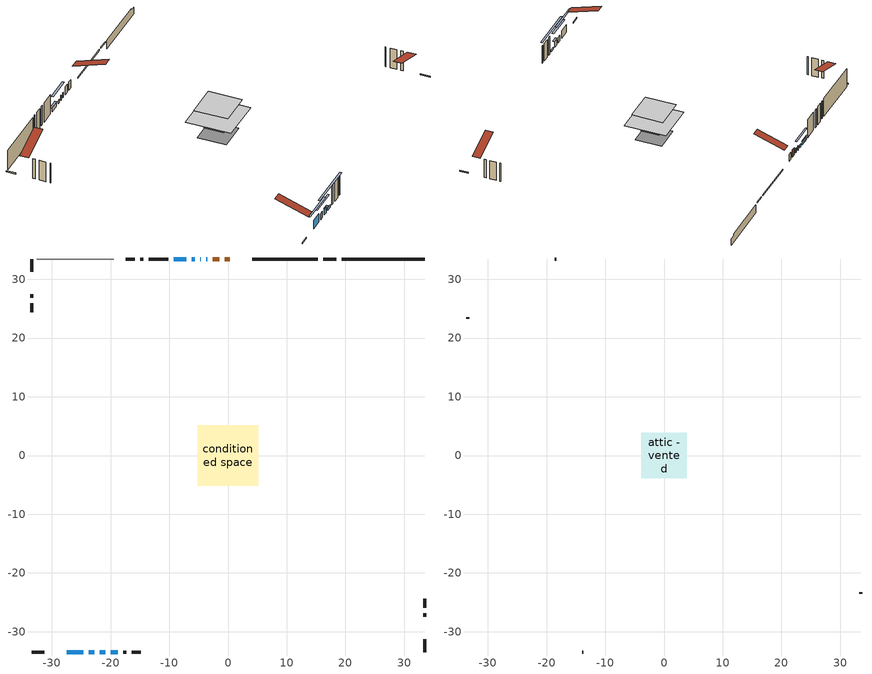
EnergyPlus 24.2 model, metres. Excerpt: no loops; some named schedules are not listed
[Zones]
conditioned space
 floor othersidecoefficients (Floor1 construction): -2.26,-2.26 -2.26,2.26 2.26,2.26 2.26,-2.26 z0.3
 floor adiabatic (AdiabaticFloorConstruction): -5.14,-5.14 -5.14,5.14 5.14,5.14 5.14,-5.14 z2.74
 floor foundation (Slab1 construction): -3.26,-3.26 -3.26,3.26 3.26,3.26 3.26,-3.26 z-1.83
 wall outside (RimJoist1 construction): 18.4,33.45 16.2,33.45 / -33.45,-33.45 -31.25,-33.45 / -33.45,33.45 -33.45,31.25 / 33.45,-33.45 33.45,-31.25 z0.3:0.6
 wall outside (AdiabaticWallConstruction 1): -1.52,33.45 -2.58,33.45 z0.3:2.33
 wall outside (AdiabaticWallConstruction): -3.5,33.45 -3.71,33.45 / -4.63,33.45 -4.7,33.45 z0.3:1.52; -27.41,-33.45 -24.67,-33.45 z0.3:2.38; -5.62,33.45 -6.16,33.45 / -7.09,33.45 -9.28,33.45 z0.3:1.14; -23.74,-33.45 -22.77,-33.45 / -21.85,-33.45 -20.88,-33.45 z0.3:1.77; -19.95,-33.45 -18.78,-33.45 z0.3:0.89
 wall outside (Wall2 construction): -14.44,33.45 -14.97,33.45 / -17.86,-33.45 -17.33,-33.45 / -33.45,27.41 -33.45,26.88 / 33.45,-27.41 33.45,-26.88 z0.3:5.18
 wall outside (Wall3 construction): -15.9,33.45 -17.43,33.45 / -16.4,-33.45 -14.87,-33.45 / -33.45,25.95 -33.45,24.42 / 33.45,-25.95 33.45,-24.42 z0.3:5.18
 wall foundation (FoundationWall1 construction): 19.33,33.45,-1.83 19.33,33.45,0.3 32.04,33.45,0.3 32.04,33.45,-0.18 33.45,33.45,-0.18 33.45,33.45,-1.83
 wall othersidecoefficients (RimJoist2 construction): 15.27,33.45 4.12,33.45 z0.3:0.6
 wall othersidecoefficients (AdiabaticWallConstruction 1): 0.28,33.45 -0.59,33.45 z0.3:2.33
 wall othersidecoefficients (Wall1 construction): -10.2,33.45 -13.51,33.45 z0.3:5.18
 wall adiabatic (Wall5 construction): -19.49,33.45 -32.52,33.45 z0.3:5.18
 window (WindowConstruction 5): -3.51,33.45 -3.71,33.45 z0.3:1.52
 window (WindowConstruction 6): -4.63,33.45 -4.7,33.45 z0.3:1.52
 window (WindowConstruction): -27.41,-33.45 -24.67,-33.45 z0.3:2.38
 window (WindowConstruction 1): -5.63,33.45 -6.16,33.45 z0.3:1.14
 window (WindowConstruction 2): -7.09,33.45 -9.27,33.45 z0.3:1.14
 window (WindowConstruction 3): -23.74,-33.45 -22.78,-33.45 z0.3:1.77
 window (WindowConstruction 4): -21.85,-33.45 -20.88,-33.45 z0.3:1.77
 window (WindowConstruction 7): -19.95,-33.45 -18.78,-33.45 z0.3:0.89
 door inside (Door): 0.28,33.45 -0.59,33.45 z0.3:2.33
 door (Door 1): -1.52,33.45 -2.58,33.45 z0.3:2.33
 ceiling adiabatic (AdiabaticFloorConstruction): 5.14,-5.14 5.14,5.14 -5.14,5.14 -5.14,-5.14 z2.74
attic - vented
 floor to conditioned space (Floor2 construction Reversed): -3.85,-3.85 -3.85,3.85 3.85,3.85 3.85,-3.85 z5.18
 wall outside (Wall4 construction): -18.36,33.45 -18.56,33.45 / -13.94,-33.45 -13.73,-33.45 / -33.45,23.49 -33.45,23.29 / 33.45,-23.49 33.45,-23.29 z0.3:5.18
 roof outside (Roof1 construction): 1.21,33.45,5.18 1.21,25.94,7.68 3.19,25.94,7.68 3.19,33.45,5.18; -28.34,-33.45,5.18 -28.34,-25.94,7.68 -30.32,-25.94,7.68 -30.32,-33.45,5.18; -33.45,28.34,5.18 -25.94,28.34,7.68 -25.94,30.32,7.68 -33.45,30.32,5.18; 33.45,-28.34,5.18 25.94,-28.34,7.68 25.94,-30.32,7.68 33.45,-30.32,5.18
shading: -22.03,-33.45 -30.05,-33.45 -30.05,-33.86 -22.03,-33.86 z5.02; -8.8,33.45 -2.99,33.45 -2.99,33.86 -8.8,33.86 z3.78; -9.48,33.45 -6.89,33.45 -6.89,33.86 -9.48,33.86 z1.34; -20.14,-33.45 -26.38,-33.45 -26.38,-33.86 -20.14,-33.86 z4.41; -20.68,-33.45 -22.05,-33.45 -22.05,-33.86 -20.68,-33.86 z1.97; -13.7,-33.45 -25.03,-33.45 -25.03,-33.86 -13.7,-33.86 z5.97
[Building]
Building 1: Terrain=Suburbs
[Site:Location]
London AP_ON: Latitude {deg}=43.03; Longitude {deg}=-81.15; Time Zone {hr}=-5; Elevation {m}=278; Keep Site Location Information=Yes
[Site:GroundTemperature:Shallow]
3.98693, 1.93205, 1.76749, 2.74264, 6.6573, 10.5537, 13.9317, 16.0716, 16.2534, 14.513, 11.2211, 7.44421
[Site:WaterMainsTemperature]
Calculation Method=Schedule; Temperature Schedule=mains temperature schedule
[Material] Roughness=Rough; Thermal Absorptance=0.9
Name | Thickness {m} | Conductivity {W/m-K} | Density {kg/m3} | Specific Heat {J/kg-K} | Solar Absorptance | Visible Absorptance
asphalt or fiberglass shingles | 0.00635 | 0.162714 | 1121.4 | 1465.45 | 0.4 | 0.4
ceiling loosefill ins | 0.0846667 | 0.0480833 | 16.02 | 1046.75 | 0.7 | 0.7
ceiling stud and cavity | 0.1397 | 0.0945616 | 65.682 | 1177.47 | 0.7 | 0.7
concrete 4.0 in. | 0.1016 | 1.803125 | 2242.8 | 837.4 | 0.7 | 0.7
concrete 8.0 in. | 0.2032 | 1.803125 | 2242.8 | 837.4 | 0.7 | 0.7
door material | 0.04445 | 0.340671 | 512.64 | 1214.23 | 0.7 | 0.7
door material 1 | 0.04445 | 0.053851 | 512.64 | 1214.23 | 0.7 | 0.7
exterior vertical ins | 0.00873247 | 0.029427 | 32.04 | 1214.23 | 0.7 | 0.7
floor covering | 0.0127 | 0.0433444 | 54.468 | 1339.84 | 0.6 | 0.6
floor rigid ins; wall rigid ins | 0.512978 | 0.029427 | 32.04 | 1214.23 | 0.7 | 0.7
floor stud and cavity | 0.1397 | 0.0770344 | 92.3553 | 1139.71 | 0.7 | 0.7
floor stud and cavity 1 | 0.1397 | 1.75129 | 37.0049 | 1207.88 | 0.7 | 0.7
furniture material conditioned space 1 | 0.1524 | 0.115458 | 640.8 | 1214.23 | 0.6 | 0.6
gypsum board | 0.0127 | 0.160291 | 801 | 837.4 | 0.6 | 0.6
gypsum board 1 | 0.0127 | 0.160291 | 801 | 837.4 | 0.7 | 0.7
osb sheathing 0.5 in. | 0.0127 | 0.115458 | 512.64 | 1214.23 | 0.4 | 0.4
osb sheathing 0.5 in. 1 | 0.0127 | 0.115458 | 512.64 | 1214.23 | 0.7 | 0.7
osb sheathing 0.75 in. | 0.01905 | 0.115458 | 512.64 | 1214.23 | 0.7 | 0.7
osb sheathing 2.0 in. | 0.0508 | 0.115458 | 512.64 | 1214.23 | 0.7 | 0.7
rim joist rigid ins | 0.051816 | 0.029427 | 32.04 | 1214.23 | 0.7 | 0.7
rim joist stud and cavity | 0.0508 | 0.0297552 | 125.044 | 1163.47 | 0.6 | 0.6
rim joist stud and cavity 1 | 0.0508 | 0.157543 | 125.044 | 1163.47 | 0.6 | 0.6
wall stud and cavity | 0.1397 | 0.0796933 | 139.0536 | 1170.24 | 0.7 | 0.7
wall stud and cavity 1 | 0.1397 | 0.0876667 | 139.0536 | 1170.24 | 0.7 | 0.7
wall stud and cavity 2 | 0.1397 | 0.0967543 | 139.0536 | 1170.24 | 0.7 | 0.7
wall stud and cavity 3 | 0.0889 | 6.1454 | 50.32683 | 1063.81 | 0.6 | 0.6
wall stud and cavity 4 | 0.1397 | 0.0869419 | 139.0536 | 1170.24 | 0.7 | 0.7
wall stud and cavity 5 | 0.0889 | 0.380278 | 52.3479 | 1209.89 | 0.7 | 0.7
wall stud and cavity 6 | 0.0889 | 0.391764 | 83.0341 | 1211.67 | 0.7 | 0.7
wood siding | 0.0254 | 0.102417 | 544.68 | 1172.36 | 0.4 | 0.4
wood siding 1 | 0.00254 | 0.102417 | 544.68 | 1172.36 | 0.4 | 0.4
wood siding 2; wood siding 3; wood siding 4 | 0.0254 | 0.102417 | 544.68 | 1172.36 | 0.7 | 0.7
[WindowMaterial:SimpleGlazingSystem]
Name | U-Factor {W/m2-K} | Solar Heat Gain Coefficient
WindowMaterial | 2.94518 | 0.63
WindowMaterial 1 | 3.05079 | 0.43
WindowMaterial 2 | 2.963916 | 0.58
WindowMaterial 3 | 2.97868 | 0.57
WindowMaterial 4 | 4.181847 | 0.45
WindowMaterial 5 | 3.03943 | 0.32
WindowMaterial 6 | 3.023535 | 0.49
[Construction]
AdiabaticFloorConstruction: floor stud and cavity 1, floor rigid ins, osb sheathing 0.75 in., floor covering
AdiabaticWallConstruction: wood siding 3, wall rigid ins, wall stud and cavity 5, gypsum board
AdiabaticWallConstruction 1: wood siding 4, wall rigid ins, wall stud and cavity 5, gypsum board
Door: door material
Door 1: door material 1
Floor1 construction: floor stud and cavity, osb sheathing 0.75 in., floor covering
Floor2 construction Reversed: gypsum board, ceiling stud and cavity, ceiling loosefill ins
FoundationWall1 construction: concrete 8.0 in., gypsum board 1
furniture construction conditioned space 1: furniture material conditioned space 1
PartitionWallConstruction: gypsum board, wall stud and cavity 6, gypsum board
RimJoist1 construction: wood siding 2, osb sheathing 2.0 in., rim joist stud and cavity
RimJoist2 construction: rim joist rigid ins, osb sheathing 2.0 in., rim joist stud and cavity 1
Roof1 construction: asphalt or fiberglass shingles
Slab1 construction: concrete 4.0 in.
Wall1 construction: osb sheathing 0.5 in., wall stud and cavity, gypsum board
Wall2 construction: wood siding, osb sheathing 0.5 in. 1, wall stud and cavity 1, gypsum board
Wall3 construction: wood siding, osb sheathing 0.5 in. 1, wall stud and cavity 2, gypsum board
Wall4 construction: wood siding 1, wall stud and cavity 3
Wall5 construction: osb sheathing 0.5 in., wall stud and cavity 4, gypsum board
WindowConstruction: WindowMaterial
WindowConstruction 1: WindowMaterial 1
WindowConstruction 2: WindowMaterial 2
WindowConstruction 3; WindowConstruction 4: WindowMaterial 3
WindowConstruction 5: WindowMaterial 4
WindowConstruction 6: WindowMaterial 5
WindowConstruction 7: WindowMaterial 6
[Zone] Multiplier=1; Part of Total Floor Area=Yes
Name | Volume {m3}
attic - vented | 24.1223
conditioned space | 369
[Space]
Name | Zone | Volume {m3}
attic - vented 1 | attic - vented | 24.1223
conditioned space 1 | conditioned space | 369
[ZoneInfiltration:EffectiveLeakageArea]
infil attic - vented 1: Zone or Space=attic - vented 1; Schedule=Always On Discrete; Effective Air Leakage Area {cm2}=2591.56; Stack Coefficient=0.000513112; Wind Coefficient=1.53048e-05
[ZoneMixing]
whole house fan mix: Zone or Space=attic - vented; Schedule=Always On Continuous; Design Flow Rate Calculation Method=Flow/Zone; Design Flow Rate {m3/s}=0; Source Zone or Space=conditioned space
[SurfaceProperty:OtherSideCoefficients]
other non-freezing space: Combined Convective/Radiative Film Coefficient {W/m2-K}=8.35; Constant Temperature Coefficient=1; External Dry-Bulb Temperature Coefficient=0; Ground Temperature Coefficient=0; Wind Speed Coefficient=0; Zone Air Temperature Coefficient=0; Constant Temperature Schedule=other non-freezing space; Previous Other Side Temperature Coefficient=0
[SurfaceProperty:ExposedFoundationPerimeter]
Slab1: Exposed Perimeter Calculation Method=TotalExposedPerimeter; Total Exposed Perimeter {m}=14.121
[InternalMass] Zone or ZoneList=conditioned space; Space or SpaceList=conditioned space 1
Name | Construction | Surface Area {m2}
furniture mass conditioned space 1 | furniture construction conditioned space 1 | 67.4718
partition wall mass | PartitionWallConstruction | 168.679
[Lights]
interior lighting: Zone or ZoneList or Space or SpaceList=conditioned space 1; Schedule=interior lighting schedule; Design Level Calculation Method=LightingLevel; Lighting Level {W}=343.2; Return Air Fraction=0; Fraction Radiant=0.6; Fraction Visible=0.2; Fraction Replaceable=1
[People]
occupants: Zone or ZoneList or Space or SpaceList=conditioned space 1; Number of People Schedule=occupants schedule; Number of People Calculation Method=People; Number of People=3; Fraction Radiant=0.314171; Sensible Heat Fraction=0.56303; Activity Level Schedule=occupants activity schedule; Carbon Dioxide Generation Rate {m3/s-W}=0; Enable ASHRAE 55 Comfort Warnings=No; Mean Radiant Temperature Calculation Type=EnclosureAveraged
[ElectricEquipment] Zone or ZoneList or Space or SpaceList=conditioned space 1; Design Level Calculation Method=EquipmentLevel
Name | Schedule | Design Level {W} | Fraction Latent | Fraction Radiant | Fraction Lost
clothes dryer | clothes dryer schedule | 140.772 | 0.015 | 0.081 | 0.85
clothes washer | clothes washer schedule | 32.1985 | 0.03 | 0.162 | 0.7
cooking range | cooking range schedule | 208.969 | 0.08 | 0.432 | 0.2
dishwasher | dishwasher schedule | 66.8632 | 0.3 | 0.18 | 0.4
fridge | fridge schedule | 72.9452 | 0 | 0.6 | 0
mech vent bath fan 0 | mech vent bath fan 0 schedule | 50.2 | 0 | 0 | 1
mech vent bath fan 1 | mech vent bath fan 1 schedule | 50.2 | 0 | 0 | 1
mech vent house fan | mech vent house fan schedule | 0 | 0 | 0 | 1
mech vent house fan cfis | mech vent house fan cfis schedule | 0 | 0 | 0 | 0
misc plug loads | misc plug loads schedule | 494.7 | 0.045 | 0.513 | 0.1
whole house fan | Always On Discrete | 0 | 0 | 0 | 1
[OtherEquipment] Zone or ZoneList or Space or SpaceList=conditioned space 1; Design Level Calculation Method=EquipmentLevel
Name | Fuel Type | Schedule | Design Level {W} | Fraction Latent | Fraction Radiant | Fraction Lost
clothes dryer 1 | Electricity | clothes dryer schedule | 0 | 0.015 | 0.081 | 0.85
cooking range 1 | Electricity | cooking range schedule | 0 | 0.08 | 0.432 | 0.2
general water use latent | None | general water use schedule | 59.3978 | 1 | 0 | 0
general water use sensible | None | general water use schedule | -58.539 | 0 | 0.6 | 0
mech vent house fan latent load | None | Always On Discrete | 0 | 1 | 0 | 0
mech vent house fan sensible load | None | Always On Discrete | 0 | 0 | 0 | 0
water heater energy adjustment1 | NaturalGas | Always On Discrete | 0.01 | 0 | 0 | 1
[ZoneInfiltration:DesignFlowRate] Zone or ZoneList or Space or SpaceList=conditioned space 1; Schedule=Always On Discrete; Design Flow Rate Calculation Method=Flow/Zone; Design Flow Rate {m3/s}=0
infil flow; natural vent flow; whole house fan flow
[AvailabilityManager:Scheduled]
central ac and furnace airloop Availability Manager: Schedule=Always On Discrete
[Foundation:Kiva]
Foundation Kiva 1: Initial Indoor Air Temperature {C}=18; Wall Height Above Grade {m}=0.300015; Wall Depth Below Slab {m}=0.2032; Custom Block Material Name 1=exterior vertical ins; Custom Block Depth 1 {m}=2.13; Custom Block X Position 1 {m}=0.2159; Custom Block Z Position 1 {m}=0
[Foundation:Kiva:Settings]
Soil Conductivity {W/m-K}=0.849921; Soil Density {kg/m3}=1842.3; Soil Specific Heat {J/kg-K}=418.7; Ground Solar Absorptivity=0.9; Ground Thermal Absorptivity=0.9; Ground Surface Roughness {m}=0.03; Far-Field Width {m}=40; Deep-Ground Boundary Condition=ZeroFlux; Deep-Ground Depth {m}=40; Minimum Cell Dimension {m}=0.2; Maximum Cell Growth Coefficient=3; Simulation Timestep=Timestep
[Exterior:Lights]
exterior lighting: Schedule=exterior lighting schedule; Design Level {W}=75.6
[EnergyManagementSystem:GlobalVariable]
central_ac_and_furnace_airloop_Fan_RTF
infil_program_Qfan
infil_program_Qinf
natural_vent_program_Qnv
natural_vent_program_Qwhf
[EnergyManagementSystem:Sensor]
Name | Output:Variable or Output:Meter Index Key | Output:Variable or Output:Meter
airflow_gain | infil flow | Infiltration Sensible Heat Gain Energy
airflow_gain_1 | natural vent flow | Infiltration Sensible Heat Gain Energy
airflow_gain_2 | whole house fan flow | Infiltration Sensible Heat Gain Energy
airflow_loss | infil flow | Infiltration Sensible Heat Loss Energy
airflow_loss_1 | natural vent flow | Infiltration Sensible Heat Loss Energy
airflow_loss_2 | whole house fan flow | Infiltration Sensible Heat Loss Energy
clg_load_cond |  | Cooling:EnergyTransfer:Zone:CONDITIONED SPACE
clg_sp_s; clg_sp_s_1 | cooling setpoint | Schedule Value
clothes_dryer_exhaust_0_sch_s | clothes dryer exhaust 0 schedule | Schedule Value
cool_season | cooling season schedule | Schedule Value
htg_load_cond |  | Heating:EnergyTransfer:Zone:CONDITIONED SPACE
htg_sp_s; htg_sp_s_1 | heating setpoint | Schedule Value
ig_ee_conv | clothes dryer | Electric Equipment Convective Heating Energy
ig_ee_conv_2 | cooking range | Electric Equipment Convective Heating Energy
ig_ee_conv_4 | fridge | Electric Equipment Convective Heating Energy
ig_ee_conv_5 | misc plug loads | Electric Equipment Convective Heating Energy
ig_ee_conv_6 | whole house fan | Electric Equipment Convective Heating Energy
ig_ee_rad | clothes dryer | Electric Equipment Radiant Heating Energy
ig_ee_rad_2 | cooking range | Electric Equipment Radiant Heating Energy
ig_ee_rad_4 | fridge | Electric Equipment Radiant Heating Energy
ig_ee_rad_5 | misc plug loads | Electric Equipment Radiant Heating Energy
ig_ee_rad_6 | whole house fan | Electric Equipment Radiant Heating Energy
ig_lgt_conv | interior lighting | Lights Convective Heating Energy
ig_lgt_rad | interior lighting | Lights Radiant Heating Energy
ig_lgt_vis | interior lighting | Lights Visible Radiation Heating Energy
ig_oe_conv | clothes dryer 1 | Other Equipment Convective Heating Energy
ig_oe_conv_1 | cooking range 1 | Other Equipment Convective Heating Energy
ig_oe_conv_2 | general water use latent | Other Equipment Convective Heating Energy
ig_oe_conv_3 | general water use sensible | Other Equipment Convective Heating Energy
ig_oe_conv_4 | water heater energy adjustment1 | Other Equipment Convective Heating Energy
ig_oe_rad | clothes dryer 1 | Other Equipment Radiant Heating Energy
ig_oe_rad_1 | cooking range 1 | Other Equipment Radiant Heating Energy
ig_oe_rad_2 | general water use latent | Other Equipment Radiant Heating Energy
ig_oe_rad_3 | general water use sensible | Other Equipment Radiant Heating Energy
ig_oe_rad_4 | water heater energy adjustment1 | Other Equipment Radiant Heating Energy
ig_ppl_conv | occupants | People Convective Heating Energy
ig_ppl_rad | occupants | People Radiant Heating Energy
im_conv | furniture mass conditioned space 1 | Surface Inside Face Convection Heat Gain Energy
im_conv_1 | partition wall mass | Surface Inside Face Convection Heat Gain Energy
im_ig | furniture mass conditioned space 1 | Surface Inside Face Internal Gains Radiation Heat Gain Energy
im_ig_1 | partition wall mass | Surface Inside Face Internal Gains Radiation Heat Gain Energy
im_lgt | furniture mass conditioned space 1 | Surface Inside Face Lights Radiation Heat Gain Energy
im_lgt_1 | partition wall mass | Surface Inside Face Lights Radiation Heat Gain Energy
im_sol | furniture mass conditioned space 1 | Surface Inside Face Solar Radiation Heat Gain Energy
im_sol_1 | partition wall mass | Surface Inside Face Solar Radiation Heat Gain Energy
im_surf | furniture mass conditioned space 1 | Surface Inside Face Net Surface Thermal Radiation Heat Gain Energy
im_surf_1 | partition wall mass | Surface Inside Face Net Surface Thermal Radiation Heat Gain Energy
mech_vent_bath_fan_0_sch_s | mech vent bath fan 0 schedule | Schedule Value
mech_vent_bath_fan_1_sch_s | mech vent bath fan 1 schedule | Schedule Value
mv_conv | mech vent bath fan 0 | Electric Equipment Convective Heating Energy
mv_conv_1 | mech vent bath fan 1 | Electric Equipment Convective Heating Energy
mv_conv_2 | mech vent house fan | Electric Equipment Convective Heating Energy
mv_conv_3 | mech vent house fan cfis | Electric Equipment Convective Heating Energy
mv_conv_4 | mech vent house fan latent load | Other Equipment Convective Heating Energy
mv_conv_5 | mech vent house fan sensible load | Other Equipment Convective Heating Energy
mv_rad | mech vent bath fan 0 | Electric Equipment Radiant Heating Energy
mv_rad_1 | mech vent bath fan 1 | Electric Equipment Radiant Heating Energy
mv_rad_2 | mech vent house fan | Electric Equipment Radiant Heating Energy
mv_rad_3 | mech vent house fan cfis | Electric Equipment Radiant Heating Energy
mv_rad_4 | mech vent house fan latent load | Other Equipment Radiant Heating Energy
mv_rad_5 | mech vent house fan sensible load | Other Equipment Radiant Heating Energy
natural_vent_s | natural vent schedule | Schedule Value
oa_temp |  | Site Outdoor Air Drybulb Temperature
out_pb_s |  | Site Outdoor Air Barometric Pressure
out_wt_s |  | Site Outdoor Air Humidity Ratio
site_vw_s |  | Site Wind Speed
ss_back_out | Window1 | Surface Window Shortwave from Zone Back Out Window Heat Transfer Rate
ss_back_out_1 | Window2 | Surface Window Shortwave from Zone Back Out Window Heat Transfer Rate
ss_back_out_2 | Window3 | Surface Window Shortwave from Zone Back Out Window Heat Transfer Rate
ss_back_out_3 | Window4 | Surface Window Shortwave from Zone Back Out Window Heat Transfer Rate
ss_back_out_4 | Window5 | Surface Window Shortwave from Zone Back Out Window Heat Transfer Rate
ss_back_out_5 | Window6 | Surface Window Shortwave from Zone Back Out Window Heat Transfer Rate
ss_back_out_6 | Window7 | Surface Window Shortwave from Zone Back Out Window Heat Transfer Rate
ss_back_out_7 | Window8 | Surface Window Shortwave from Zone Back Out Window Heat Transfer Rate
ss_conv | Door1 | Surface Inside Face Convection Heat Gain Energy
ss_conv_1 | Door2 | Surface Inside Face Convection Heat Gain Energy
ss_conv_2 | Window1 | Surface Inside Face Convection Heat Gain Energy
ss_conv_3 | Window2 | Surface Inside Face Convection Heat Gain Energy
ss_conv_4 | Window3 | Surface Inside Face Convection Heat Gain Energy
ss_conv_5 | Window4 | Surface Inside Face Convection Heat Gain Energy
ss_conv_6 | Window5 | Surface Inside Face Convection Heat Gain Energy
ss_conv_7 | Window6 | Surface Inside Face Convection Heat Gain Energy
ss_conv_8 | Window7 | Surface Inside Face Convection Heat Gain Energy
ss_conv_9 | Window8 | Surface Inside Face Convection Heat Gain Energy
ss_ig | Door1 | Surface Inside Face Internal Gains Radiation Heat Gain Energy
ss_ig_1 | Door2 | Surface Inside Face Internal Gains Radiation Heat Gain Energy
ss_ig_2 | Window1 | Surface Inside Face Internal Gains Radiation Heat Gain Energy
ss_ig_3 | Window2 | Surface Inside Face Internal Gains Radiation Heat Gain Energy
ss_ig_4 | Window3 | Surface Inside Face Internal Gains Radiation Heat Gain Energy
ss_ig_5 | Window4 | Surface Inside Face Internal Gains Radiation Heat Gain Energy
ss_ig_6 | Window5 | Surface Inside Face Internal Gains Radiation Heat Gain Energy
ss_ig_7 | Window6 | Surface Inside Face Internal Gains Radiation Heat Gain Energy
ss_ig_8 | Window7 | Surface Inside Face Internal Gains Radiation Heat Gain Energy
ss_ig_9 | Window8 | Surface Inside Face Internal Gains Radiation Heat Gain Energy
ss_lgt | Door1 | Surface Inside Face Lights Radiation Heat Gain Energy
ss_lgt_1 | Door2 | Surface Inside Face Lights Radiation Heat Gain Energy
ss_sol | Door1 | Surface Inside Face Solar Radiation Heat Gain Energy
ss_sol_1 | Door2 | Surface Inside Face Solar Radiation Heat Gain Energy
ss_surf | Door1 | Surface Inside Face Net Surface Thermal Radiation Heat Gain Energy
ss_surf_1 | Door2 | Surface Inside Face Net Surface Thermal Radiation Heat Gain Energy
ss_surf_2 | Window1 | Surface Inside Face Net Surface Thermal Radiation Heat Gain Energy
ss_surf_3 | Window2 | Surface Inside Face Net Surface Thermal Radiation Heat Gain Energy
ss_surf_4 | Window3 | Surface Inside Face Net Surface Thermal Radiation Heat Gain Energy
ss_surf_5 | Window4 | Surface Inside Face Net Surface Thermal Radiation Heat Gain Energy
ss_surf_6 | Window5 | Surface Inside Face Net Surface Thermal Radiation Heat Gain Energy
ss_surf_7 | Window6 | Surface Inside Face Net Surface Thermal Radiation Heat Gain Energy
ss_surf_8 | Window7 | Surface Inside Face Net Surface Thermal Radiation Heat Gain Energy
ss_surf_9 | Window8 | Surface Inside Face Net Surface Thermal Radiation Heat Gain Energy
ss_trans_in | Window1 | Surface Window Transmitted Solar Radiation Rate
ss_trans_in_1 | Window2 | Surface Window Transmitted Solar Radiation Rate
ss_trans_in_2 | Window3 | Surface Window Transmitted Solar Radiation Rate
ss_trans_in_3 | Window4 | Surface Window Transmitted Solar Radiation Rate
ss_trans_in_4 | Window5 | Surface Window Transmitted Solar Radiation Rate
ss_trans_in_5 | Window6 | Surface Window Transmitted Solar Radiation Rate
ss_trans_in_6 | Window7 | Surface Window Transmitted Solar Radiation Rate
ss_trans_in_7 | Window8 | Surface Window Transmitted Solar Radiation Rate
ss_trans_out | Window1 | Surface Inside Face Initial Transmitted Diffuse Transmitted Out Window Solar Radiation Rate
ss_trans_out_1 | Window2 | Surface Inside Face Initial Transmitted Diffuse Transmitted Out Window Solar Radiation Rate
ss_trans_out_2 | Window3 | Surface Inside Face Initial Transmitted Diffuse Transmitted Out Window Solar Radiation Rate
ss_trans_out_3 | Window4 | Surface Inside Face Initial Transmitted Diffuse Transmitted Out Window Solar Radiation Rate
ss_trans_out_4 | Window5 | Surface Inside Face Initial Transmitted Diffuse Transmitted Out Window Solar Radiation Rate
ss_trans_out_5 | Window6 | Surface Inside Face Initial Transmitted Diffuse Transmitted Out Window Solar Radiation Rate
ss_trans_out_6 | Window7 | Surface Inside Face Initial Transmitted Diffuse Transmitted Out Window Solar Radiation Rate
ss_trans_out_7 | Window8 | Surface Inside Face Initial Transmitted Diffuse Transmitted Out Window Solar Radiation Rate
s_conv | Floor1 | Surface Inside Face Convection Heat Gain Energy
s_conv_1 | Floor2 | Surface Inside Face Convection Heat Gain Energy
s_conv_10 | Slab1 | Surface Inside Face Convection Heat Gain Energy
s_conv_11 | Wall1 | Surface Inside Face Convection Heat Gain Energy
s_conv_12 | Wall2:0 | Surface Inside Face Convection Heat Gain Energy
s_conv_13 | Wall2:180 | Surface Inside Face Convection Heat Gain Energy
s_conv_14 | Wall2:270 | Surface Inside Face Convection Heat Gain Energy
s_conv_15 | Wall2:90 | Surface Inside Face Convection Heat Gain Energy
s_conv_16 | Wall3:0 | Surface Inside Face Convection Heat Gain Energy
s_conv_17 | Wall3:180 | Surface Inside Face Convection Heat Gain Energy
s_conv_18 | Wall3:270 | Surface Inside Face Convection Heat Gain Energy
s_conv_19 | Wall3:90 | Surface Inside Face Convection Heat Gain Energy
s_conv_2 | FoundationWall1 | Surface Inside Face Convection Heat Gain Energy
s_conv_20 | Wall5 | Surface Inside Face Convection Heat Gain Energy
s_conv_3 | inferred conditioned ceiling | Surface Inside Face Convection Heat Gain Energy
s_conv_4 | inferred conditioned floor | Surface Inside Face Convection Heat Gain Energy
